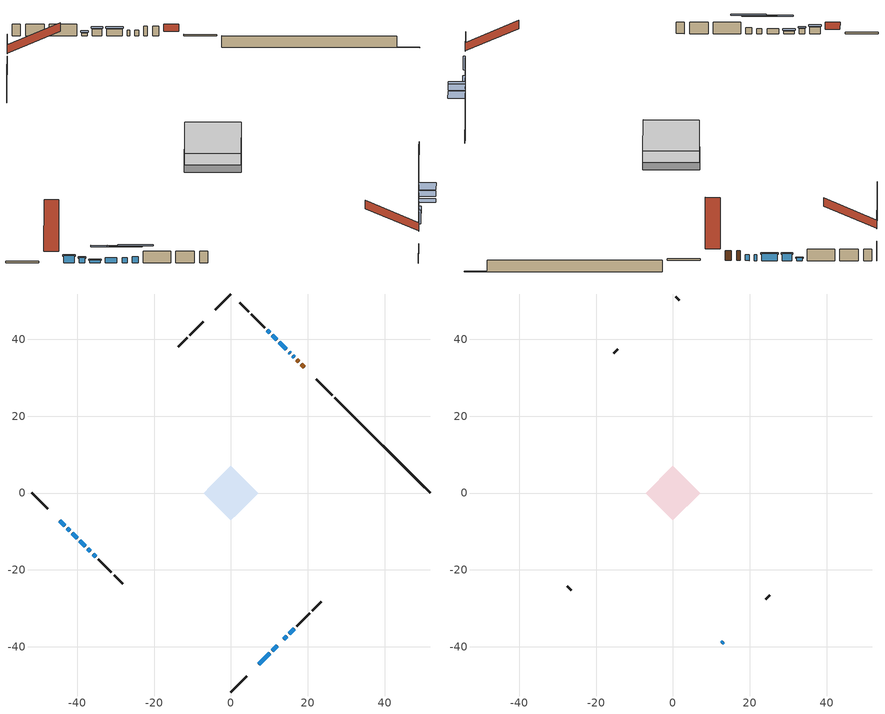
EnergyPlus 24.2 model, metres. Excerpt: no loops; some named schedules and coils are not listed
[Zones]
conditioned space
 floor outside (Floor1 construction): -3.23,0 0,3.23 3.23,0 0,-3.23 z1.1
 floor outside (Floor2 construction): -2.77,0 0,2.77 2.77,0 0,-2.77 z1.1
 floor adiabatic (AdiabaticFloorConstruction): -7.07,0 0,7.07 7.07,0 0,-7.07 z1.1
 floor foundation (Slab1 construction): -6.21,0.96 -0.96,6.21 6.21,-0.96 0.96,-6.21 z-1.34
 wall outside (RimJoist1 construction): 0,-51.81 4.1,-47.71 / -51.81,0 -47.71,-4.1 / 0,51.81 -4.1,47.71 / 26.3,25.51 22.2,29.61 z1.1:1.4
 wall outside (AdiabaticWallConstruction 1): 19.02,32.79 18.27,33.54 / 17.61,34.2 17.18,34.63 z1.1:3.13
 wall outside (AdiabaticWallConstruction): 16.53,35.28 16.03,35.78 / 15.38,36.44 15.1,36.71 / -35.93,-15.88 -35.21,-16.6 z1.1:2.32; 7.28,-44.53 10.08,-41.73 z1.1:2.62; 10.74,-41.07 12.03,-39.78 / -41.28,-10.53 -39.98,-11.83 / 10.05,41.76 9.4,42.41 z1.1:1.66; -44.53,-7.28 -43.24,-8.58 / 14.45,37.36 12.51,39.3 / 11.85,39.96 10.7,41.11 z1.1:2.52; -42.58,-9.23 -41.93,-9.88 / -39.33,-12.48 -37.89,-13.92 / -37.23,-14.58 -36.58,-15.23 z1.1:2.12; 13.7,-38.11 14.57,-37.24 / 15.22,-36.59 16.41,-35.4 z1.1:2.47
 wall outside (Wall1 construction): 17.07,-34.75 20.5,-31.31 / -34.55,-17.26 -31.12,-20.69 / -7.28,44.53 -10.72,41.09 / 8.74,43.07 5.31,46.51 z1.1:3.54
 wall outside (Wall2 construction): 21.16,-30.65 23.48,-28.33 / -30.46,-21.35 -28.14,-23.67 / -11.37,40.44 -13.69,38.12 / 4.65,47.16 2.33,49.48 z1.1:3.54
 wall foundation (FoundationWall1 construction): 26.96,24.85,-1.34 26.96,24.85,1.1 48.96,2.85,1.1 48.96,2.85,-1.24 51.81,0,-1.24 51.81,0,-1.34
 window (WindowConstruction 8): 16.53,35.29 16.03,35.78 z1.1:2.32
 window (WindowConstruction 3): 7.28,-44.53 10.08,-41.73 z1.1:2.62
 window (WindowConstruction 4): 10.74,-41.07 12.03,-39.78 z1.1:1.66
 window (WindowConstruction 5): -44.53,-7.28 -43.24,-8.57 z1.1:2.52
 window (WindowConstruction 6): -42.58,-9.23 -41.93,-9.88 z1.1:2.11
 window (WindowConstruction 7): -41.28,-10.54 -39.98,-11.83 z1.1:1.66
 window (WindowConstruction 10): 13.71,-38.11 14.57,-37.24 z1.1:2.47
 window (WindowConstruction 9): 15.37,36.44 15.1,36.71 z1.1:2.32
 window (WindowConstruction 11): 15.22,-36.59 16.41,-35.4 z1.1:2.47
 window (WindowConstruction 12): -39.33,-12.49 -37.89,-13.92 z1.1:2.11
 window (WindowConstruction 13): -37.23,-14.58 -36.59,-15.23 z1.1:2.11
 window (WindowConstruction 14): -35.93,-15.88 -35.21,-16.6 z1.1:2.32
 window (WindowConstruction): 14.45,37.36 12.51,39.3 z1.1:2.52
 window (WindowConstruction 1): 11.85,39.96 10.7,41.11 z1.1:2.52
 window (WindowConstruction 2): 10.05,41.77 9.4,42.41 z1.1:1.66
 door (Door): 19.02,32.79 18.27,33.54 z1.1:3.13
 door (Door 1): 17.61,34.2 17.18,34.63 z1.1:3.13
 ceiling adiabatic (AdiabaticFloorConstruction): 0,-7.07 7.07,0 0,7.07 -7.07,0 z1.1
attic - vented
 floor to conditioned space (Floor3 construction Reversed): -7.07,0 0,7.07 7.07,0 0,-7.07 z3.54
 wall outside (AdiabaticWallConstruction): 12.69,-39.12 13.05,-38.76 z1.1:2.12
 wall outside (Wall3 construction): 24.14,-27.68 25.15,-26.66 / -27.48,-24.33 -26.47,-25.34 / -14.35,37.46 -15.37,36.44 / 1.67,50.14 0.66,51.15 z1.1:3.54
 window (WindowConstruction 15): 12.69,-39.12 13.05,-38.76 z1.1:2.11
 roof outside (Roof1 construction): 6.62,-45.19,3.54 -0.06,-38.5,8.26 -1.93,-40.37,8.26 4.76,-47.05,3.54; -45.19,-6.62,3.54 -38.5,0.06,8.26 -40.37,1.93,8.26 -47.05,-4.76,3.54; -6.62,45.19,3.54 0.06,38.5,8.26 1.93,40.37,8.26 -4.76,47.05,3.54; 19.68,32.13,3.54 13,25.45,8.26 14.86,23.58,8.26 21.55,30.26,3.54
shading: 13.26,-38.55 12.48,-39.33 14.63,-41.49 15.42,-40.71 z2.41; 10.22,-41.59 7.14,-44.67 7.43,-44.96 10.51,-41.88 z2.83; 12.17,-39.64 10.6,-41.22 10.89,-41.51 12.46,-39.93 z1.86; -43.09,-8.72 -44.67,-7.14 -44.96,-7.43 -43.39,-9.01 z2.72; -41.79,-10.02 -42.72,-9.09 -43.01,-9.38 -42.08,-10.31 z2.32; -39.84,-11.97 -41.42,-10.39 -41.71,-10.68 -40.13,-12.26 z1.86; 14.78,-37.03 13.49,-38.32 15.65,-40.48 16.94,-39.19 z2.77; 16.62,-35.19 15.01,-36.8 17.17,-38.96 18.78,-37.35 z2.77; -36.02,-15.79 -41.19,-10.62 -41.48,-10.91 -36.31,-16.08 z4.75; -34.72,-17.09 -39.1,-12.71 -39.39,-13 -35.01,-17.38 z4.75; -33.34,-18.47 -37.79,-14.02 -38.09,-14.31 -33.64,-18.76 z4.96; 12.37,39.45 14.59,37.22 14.88,37.51 12.66,39.74 z2.72; 10.56,41.25 11.99,39.82 12.28,40.11 10.85,41.54 z2.72; 9.26,42.55 10.19,41.62 10.48,41.91 9.55,42.85 z1.86
[Building]
Building 1: Terrain=Suburbs
[Site:Location]
Quebec Intl AP_QC: Latitude {deg}=46.8; Longitude {deg}=-71.38; Time Zone {hr}=-5; Elevation {m}=74; Keep Site Location Information=Yes
[Site:GroundTemperature:Shallow]
0.0108218, -2.24938, -2.43038, -1.3578, 2.94801, 7.23376, 10.9493, 13.303, 13.5029, 11.5886, 7.96783, 3.81355
[Site:WaterMainsTemperature]
Calculation Method=Schedule; Temperature Schedule=mains temperature schedule
[Material] Roughness=Rough; Thermal Absorptance=0.9
Name | Thickness {m} | Conductivity {W/m-K} | Density {kg/m3} | Specific Heat {J/kg-K} | Solar Absorptance | Visible Absorptance
asphalt or fiberglass shingles | 0.00635 | 0.162714 | 1121.4 | 1465.45 | 0.4 | 0.4
ceiling loosefill ins | 0.338667 | 0.0480833 | 16.02 | 1046.75 | 0.7 | 0.7
ceiling stud and cavity | 0.1397 | 0.177487 | 65.682 | 1177.47 | 0.7 | 0.7
concrete 4.0 in. | 0.1016 | 1.803125 | 2242.8 | 837.4 | 0.7 | 0.7
concrete 8.0 in. | 0.2032 | 1.803125 | 2242.8 | 837.4 | 0.7 | 0.7
door material | 0.04445 | 0.0451087 | 512.64 | 1214.23 | 0.7 | 0.7
door material 1 | 0.04445 | 0.188738 | 512.64 | 1214.23 | 0.7 | 0.7
exterior vertical ins | 0.00834437 | 0.029427 | 32.04 | 1214.23 | 0.7 | 0.7
floor covering | 0.0127 | 0.0433444 | 54.468 | 1339.84 | 0.6 | 0.6
floor rigid ins; wall rigid ins | 0.051816 | 0.029427 | 32.04 | 1214.23 | 0.7 | 0.7
floor rigid ins 1 | 0.103632 | 0.029427 | 32.04 | 1214.23 | 0.7 | 0.7
floor rigid ins 2; wall rigid ins 1 | 0.512978 | 0.029427 | 32.04 | 1214.23 | 0.7 | 0.7
floor stud and cavity | 0.1397 | 0.0756895 | 92.3553 | 1139.71 | 0.7 | 0.7
floor stud and cavity 1 | 0.1397 | 0.404377 | 92.3553 | 1139.71 | 0.7 | 0.7
floor stud and cavity 2 | 0.1397 | 1.75129 | 37.0049 | 1207.88 | 0.7 | 0.7
furniture material conditioned space 1 | 0.1524 | 0.115458 | 640.8 | 1214.23 | 0.6 | 0.6
gypsum board | 0.0127 | 0.160291 | 801 | 837.4 | 0.6 | 0.6
gypsum board 1 | 0.0127 | 0.160291 | 801 | 837.4 | 0.7 | 0.7
osb sheathing 0.5 in. | 0.0127 | 0.115458 | 512.64 | 1214.23 | 0.7 | 0.7
osb sheathing 0.75 in. | 0.01905 | 0.115458 | 512.64 | 1214.23 | 0.7 | 0.7
osb sheathing 2.0 in. | 0.0508 | 0.115458 | 512.64 | 1214.23 | 0.7 | 0.7
rim joist stud and cavity | 0.0508 | 0.647153 | 125.044 | 1163.47 | 0.6 | 0.6
wall stud and cavity | 0.1397 | 0.0817079 | 139.0536 | 1170.24 | 0.7 | 0.7
wall stud and cavity 1 | 0.1397 | 0.113341 | 139.0536 | 1170.24 | 0.7 | 0.7
wall stud and cavity 2 | 0.0889 | 6.1454 | 50.32683 | 1063.81 | 0.6 | 0.6
wall stud and cavity 3 | 0.0889 | 0.380278 | 52.3479 | 1209.89 | 0.7 | 0.7
wall stud and cavity 4 | 0.0889 | 0.391764 | 83.0341 | 1211.67 | 0.7 | 0.7
wood siding | 0.0254 | 0.102417 | 544.68 | 1172.36 | 0.4 | 0.4
wood siding 1 | 0.00254 | 0.102417 | 544.68 | 1172.36 | 0.4 | 0.4
wood siding 2; wood siding 3; wood siding 4 | 0.0254 | 0.102417 | 544.68 | 1172.36 | 0.7 | 0.7
[WindowMaterial:SimpleGlazingSystem]
Name | U-Factor {W/m2-K} | Solar Heat Gain Coefficient
WindowMaterial | 2.78279 | 0.59
WindowMaterial 1 | 2.790737 | 0.63
WindowMaterial 10 | 2.92644 | 0.62
WindowMaterial 11 | 2.961077 | 0.56
WindowMaterial 12 | 1.94244 | 0.52
WindowMaterial 13 | 5.29076 | 0.67
WindowMaterial 2 | 2.28483 | 0.46
WindowMaterial 3 | 2.15537 | 0.58
WindowMaterial 4 | 2.24735 | 0.5
WindowMaterial 5 | 2.779381 | 0.56
WindowMaterial 6 | 2.14969 | 0.57
WindowMaterial 7 | 2.25303 | 0.45
WindowMaterial 8 | 1.92427 | 0.54
WindowMaterial 9 | 2.91452 | 0.63
[Construction]
AdiabaticFloorConstruction: floor stud and cavity 2, floor rigid ins 2, osb sheathing 0.75 in., floor covering
AdiabaticWallConstruction: wood siding 3, wall rigid ins 1, wall stud and cavity 3, gypsum board
AdiabaticWallConstruction 1: wood siding 4, wall rigid ins 1, wall stud and cavity 3, gypsum board
Door: door material
Door 1: door material 1
Floor1 construction: floor stud and cavity, floor rigid ins, osb sheathing 0.75 in., floor covering
Floor2 construction: floor stud and cavity 1, floor rigid ins 1, osb sheathing 0.75 in., floor covering
Floor3 construction Reversed: gypsum board, ceiling stud and cavity, ceiling loosefill ins
FoundationWall1 construction: concrete 8.0 in., gypsum board 1
furniture construction conditioned space 1: furniture material conditioned space 1
PartitionWallConstruction: gypsum board, wall stud and cavity 4, gypsum board
RimJoist1 construction: wood siding 2, osb sheathing 2.0 in., rim joist stud and cavity
Roof1 construction: asphalt or fiberglass shingles
Slab1 construction: concrete 4.0 in.
Wall1 construction: wood siding, osb sheathing 0.5 in., wall stud and cavity, gypsum board
Wall2 construction: wood siding, wall rigid ins, osb sheathing 0.5 in., wall stud and cavity 1, gypsum board
Wall3 construction: wood siding 1, wall stud and cavity 2
WindowConstruction; WindowConstruction 5: WindowMaterial
WindowConstruction 1: WindowMaterial 1
WindowConstruction 10: WindowMaterial 8
WindowConstruction 11: WindowMaterial 9
WindowConstruction 12: WindowMaterial 10
WindowConstruction 13: WindowMaterial 11
WindowConstruction 14: WindowMaterial 12
WindowConstruction 15: WindowMaterial 13
WindowConstruction 2: WindowMaterial 2
WindowConstruction 3: WindowMaterial 3
WindowConstruction 4; WindowConstruction 7: WindowMaterial 4
WindowConstruction 6: WindowMaterial 5
WindowConstruction 8: WindowMaterial 6
WindowConstruction 9: WindowMaterial 7
[Zone] Multiplier=1; Part of Total Floor Area=Yes
Name | Volume {m3}
attic - vented | 74.3903
conditioned space | 442.6
[Space]
Name | Zone | Volume {m3}
attic - vented 1 | attic - vented | 74.3903
conditioned space 1 | conditioned space | 442.6
[ZoneInfiltration:EffectiveLeakageArea]
infil attic - vented 1: Zone or Space=attic - vented 1; Schedule=Always On Discrete; Effective Air Leakage Area {cm2}=3687.51; Stack Coefficient=0.000498288; Wind Coefficient=1.5082e-05
[ZoneMixing]
whole house fan mix: Zone or Space=attic - vented; Schedule=Always On Continuous; Design Flow Rate Calculation Method=Flow/Zone; Design Flow Rate {m3/s}=0; Source Zone or Space=conditioned space
[SurfaceProperty:ExposedFoundationPerimeter]
Slab1: Exposed Perimeter Calculation Method=TotalExposedPerimeter; Total Exposed Perimeter {m}=35.144
[InternalMass] Zone or ZoneList=conditioned space; Space or SpaceList=conditioned space 1
Name | Construction | Surface Area {m2}
furniture mass conditioned space 1 | furniture construction conditioned space 1 | 84.592
partition wall mass | PartitionWallConstruction | 211.48
[Lights]
interior lighting: Zone or ZoneList or Space or SpaceList=conditioned space 1; Schedule=interior lighting schedule; Design Level Calculation Method=LightingLevel; Lighting Level {W}=343.2; Return Air Fraction=0; Fraction Radiant=0.6; Fraction Visible=0.2; Fraction Replaceable=1
[People]
occupants: Zone or ZoneList or Space or SpaceList=conditioned space 1; Number of People Schedule=occupants schedule; Number of People Calculation Method=People; Number of People=3; Fraction Radiant=0.314171; Sensible Heat Fraction=0.56303; Activity Level Schedule=occupants activity schedule; Carbon Dioxide Generation Rate {m3/s-W}=0; Enable ASHRAE 55 Comfort Warnings=No; Mean Radiant Temperature Calculation Type=EnclosureAveraged
[ElectricEquipment] Zone or ZoneList or Space or SpaceList=conditioned space 1; Design Level Calculation Method=EquipmentLevel
Name | Schedule | Design Level {W} | Fraction Latent | Fraction Radiant | Fraction Lost
clothes dryer | clothes dryer schedule | 140.772 | 0.015 | 0.081 | 0.85
clothes washer | clothes washer schedule | 32.1985 | 0.03 | 0.162 | 0.7
cooking range | cooking range schedule | 215.147 | 0.08 | 0.432 | 0.2
dishwasher | dishwasher schedule | 66.8632 | 0.3 | 0.18 | 0.4
fridge | fridge schedule | 72.9452 | 0 | 0.6 | 0
mech vent bath fan 0 | mech vent bath fan 0 schedule | 50.2 | 0 | 0 | 1
mech vent bath fan 1 | mech vent bath fan 1 schedule | 50.2 | 0 | 0 | 1
mech vent house fan | mech vent house fan schedule | 0 | 0 | 0 | 1
mech vent house fan cfis | mech vent house fan cfis schedule | 0 | 0 | 0 | 0
mech vent range fan 0 | mech vent range fan 0 schedule | 57 | 0 | 0 | 1
mech vent range fan 1 | mech vent range fan 1 schedule | 57 | 0 | 0 | 1
misc plug loads | misc plug loads schedule | 494.7 | 0.045 | 0.513 | 0.1
whole house fan | Always On Discrete | 0 | 0 | 0 | 1
[OtherEquipment] Zone or ZoneList or Space or SpaceList=conditioned space 1; Design Level Calculation Method=EquipmentLevel
Name | Fuel Type | Schedule | Design Level {W} | Fraction Latent | Fraction Radiant | Fraction Lost
clothes dryer 1 | Electricity | clothes dryer schedule | 0 | 0.015 | 0.081 | 0.85
cooking range 1 | Electricity | cooking range schedule | 0 | 0.08 | 0.432 | 0.2
general water use latent | None | general water use schedule | 62.594 | 1 | 0 | 0
general water use sensible | None | general water use schedule | -61.6891 | 0 | 0.6 | 0
mech vent house fan latent load | None | Always On Discrete | 0 | 1 | 0 | 0
mech vent house fan sensible load | None | Always On Discrete | 0 | 0 | 0 | 0
water heater energy adjustment1; water heater energy adjustment2 | Electricity | Always On Discrete | 0.01 | 0 | 0 | 1
[ZoneInfiltration:DesignFlowRate] Zone or ZoneList or Space or SpaceList=conditioned space 1; Schedule=Always On Discrete; Design Flow Rate Calculation Method=Flow/Zone; Design Flow Rate {m3/s}=0
infil flow; natural vent flow; whole house fan flow
[ZoneControl:Thermostat]
conditioned space Thermostat: Zone or ZoneList=conditioned space; Control Type Schedule=conditioned space Thermostat Schedule; Control 1=conditioned space temperature setpoint; Temperature Difference Between Cutout And Setpoint {deltaC}=0
[ThermostatSetpoint:DualSetpoint]
conditioned space temperature setpoint: Heating Setpoint Temperature Schedule=heating setpoint; Cooling Setpoint Temperature Schedule=cooling setpoint
[AirLoopHVAC:UnitarySystem]
unit heater unitary system: Control Type=Load; Controlling Zone or Thermostat Location=conditioned space; Dehumidification Control Type=None; Availability Schedule=Always On Discrete; Supply Fan=unit heater supply fan; Fan Placement=BlowThrough; Supply Air Fan Operating Mode Schedule=unit heater auto fan schedule; Heating Coil=unit heater htg coil; DX Heating Coil Sizing Ratio=1; Use DOAS DX Cooling Coil=No; Minimum Supply Air Temperature {C}=2; Latent Load Control=SensibleOnlyLoadControl; Cooling Supply Air Flow Rate Method=None; Heating Supply Air Flow Rate Method=SupplyAirFlowRate; Heating Supply Air Flow Rate {m3/s}=0.00141584; No Load Supply Air Flow Rate Method=SupplyAirFlowRate; No Load Supply Air Flow Rate {m3/s}=0; No Load Supply Air Flow Rate Control Set To Low Speed=Yes; Maximum Supply Air Temperature {C}=48.8889; Maximum Outdoor Dry-Bulb Temperature for Supplemental Heater Operation {C}=21; Ancillary On-Cycle Electric Power {W}=0; Ancillary Off-Cycle Electric Power {W}=0
[Zone equipment]
conditioned space: electric baseboard, unit heater unitary system
[Foundation:Kiva]
Foundation Kiva 1: Initial Indoor Air Temperature {C}=18; Wall Height Above Grade {m}=1.09999; Wall Depth Below Slab {m}=0.2032; Custom Block Material Name 1=exterior vertical ins; Custom Block Depth 1 {m}=2.43998; Custom Block X Position 1 {m}=0.2159; Custom Block Z Position 1 {m}=0
[Foundation:Kiva:Settings]
Soil Conductivity {W/m-K}=0.849921; Soil Density {kg/m3}=1842.3; Soil Specific Heat {J/kg-K}=418.7; Ground Solar Absorptivity=0.9; Ground Thermal Absorptivity=0.9; Ground Surface Roughness {m}=0.03; Far-Field Width {m}=40; Deep-Ground Boundary Condition=ZeroFlux; Deep-Ground Depth {m}=40; Minimum Cell Dimension {m}=0.2; Maximum Cell Growth Coefficient=3; Simulation Timestep=Timestep
[Exterior:Lights]
exterior lighting: Schedule=exterior lighting schedule; Design Level {W}=75.6
[EnergyManagementSystem:Sensor] Output:Variable or Output:Meter Index Key=conditioned space
Name | Output:Variable or Output:Meter
conditioned_space_clg_unmet_s | Zone Cooling Setpoint Not Met Time
conditioned_space_htg_unmet_s | Zone Heating Setpoint Not Met Time
fridge_tin_s; tin_s; tin_s_1 | Zone Mean Air Temperature
tout_s | Zone Outdoor Air Drybulb Temperature
win_s | Zone Air Humidity Ratio
[Schedule:Constant]
Name | Hourly Value
Always On Continuous; mech vent house fan schedule; mech vent house fan cfis schedule; Always On Discrete | 1
occupants activity schedule | 117.228
fridge schedule; unit heater auto fan schedule | 0
[Schedule:Week:Daily]
interior lighting schedule Week Rule - Jan1-Jan27: interior lighting schedule day, interior lighting schedule day, interior lighting schedule day, interior lighting schedule day, interior lighting schedule day, interior lighting schedule day, interior lighting schedule day, interior lighting schedule default day, interior lighting schedule default day, interior lighting schedule default day, interior lighting schedule default day, interior lighting schedule default day
interior lighting schedule Week Rule - Jan28-Feb3: interior lighting schedule day, interior lighting schedule day, interior lighting schedule day, interior lighting schedule day, interior lighting schedule day 1, interior lighting schedule day 1, interior lighting schedule day 1, interior lighting schedule default day, interior lighting schedule default day, interior lighting schedule default day, interior lighting schedule default day, interior lighting schedule default day
interior lighting schedule Week Rule - Feb4-Feb24: interior lighting schedule day 1, interior lighting schedule day 1, interior lighting schedule day 1, interior lighting schedule day 1, interior lighting schedule day 1, interior lighting schedule day 1, interior lighting schedule day 1, interior lighting schedule default day, interior lighting schedule default day, interior lighting schedule default day, interior lighting schedule default day, interior lighting schedule default day
interior lighting schedule Week Rule - Feb25-Mar3: interior lighting schedule day 1, interior lighting schedule day 1, interior lighting schedule day 1, interior lighting schedule day 1, interior lighting schedule day 2, interior lighting schedule day 2, interior lighting schedule day 2, interior lighting schedule default day, interior lighting schedule default day, interior lighting schedule default day, interior lighting schedule default day, interior lighting schedule default day
interior lighting schedule Week Rule - Mar4-Mar31: interior lighting schedule day 2, interior lighting schedule day 2, interior lighting schedule day 2, interior lighting schedule day 2, interior lighting schedule day 2, interior lighting schedule day 2, interior lighting schedule day 2, interior lighting schedule default day, interior lighting schedule default day, interior lighting schedule default day, interior lighting schedule default day, interior lighting schedule default day
interior lighting schedule Week Rule - Apr1-Apr28: interior lighting schedule day 3, interior lighting schedule day 3, interior lighting schedule day 3, interior lighting schedule day 3, interior lighting schedule day 3, interior lighting schedule day 3, interior lighting schedule day 3, interior lighting schedule default day, interior lighting schedule default day, interior lighting schedule default day, interior lighting schedule default day, interior lighting schedule default day
interior lighting schedule Week Rule - Apr29-May5: interior lighting schedule day 3, interior lighting schedule day 3, interior lighting schedule day 4, interior lighting schedule day 4, interior lighting schedule day 4, interior lighting schedule day 4, interior lighting schedule day 4, interior lighting schedule default day, interior lighting schedule default day, interior lighting schedule default day, interior lighting schedule default day, interior lighting schedule default day
interior lighting schedule Week Rule - May6-May26: interior lighting schedule day 4, interior lighting schedule day 4, interior lighting schedule day 4, interior lighting schedule day 4, interior lighting schedule day 4, interior lighting schedule day 4, interior lighting schedule day 4, interior lighting schedule default day, interior lighting schedule default day, interior lighting schedule default day, interior lighting schedule default day, interior lighting schedule default day
interior lighting schedule Week Rule - May27-Jun2: interior lighting schedule day 4, interior lighting schedule day 4, interior lighting schedule day 4, interior lighting schedule day 4, interior lighting schedule day 4, interior lighting schedule day 5, interior lighting schedule day 5, interior lighting schedule default day, interior lighting schedule default day, interior lighting schedule default day, interior lighting schedule default day, interior lighting schedule default day
interior lighting schedule Week Rule - Jun3-Jun30: interior lighting schedule day 5, interior lighting schedule day 5, interior lighting schedule day 5, interior lighting schedule day 5, interior lighting schedule day 5, interior lighting schedule day 5, interior lighting schedule day 5, interior lighting schedule default day, interior lighting schedule default day, interior lighting schedule default day, interior lighting schedule default day, interior lighting schedule default day
interior lighting schedule Week Rule - Jul1-Jul28: interior lighting schedule day 6, interior lighting schedule day 6, interior lighting schedule day 6, interior lighting schedule day 6, interior lighting schedule day 6, interior lighting schedule day 6, interior lighting schedule day 6, interior lighting schedule default day, interior lighting schedule default day, interior lighting schedule default day, interior lighting schedule default day, interior lighting schedule default day
interior lighting schedule Week Rule - Jul29-Aug4: interior lighting schedule day 6, interior lighting schedule day 6, interior lighting schedule day 6, interior lighting schedule day 7, interior lighting schedule day 7, interior lighting schedule day 7, interior lighting schedule day 7, interior lighting schedule default day, interior lighting schedule default day, interior lighting schedule default day, interior lighting schedule default day, interior lighting schedule default day
interior lighting schedule Week Rule - Aug5-Aug25: interior lighting schedule day 7, interior lighting schedule day 7, interior lighting schedule day 7, interior lighting schedule day 7, interior lighting schedule day 7, interior lighting schedule day 7, interior lighting schedule day 7, interior lighting schedule default day, interior lighting schedule default day, interior lighting schedule default day, interior lighting schedule default day, interior lighting schedule default day
interior lighting schedule Week Rule - Aug26-Sep1: interior lighting schedule day 7, interior lighting schedule day 7, interior lighting schedule day 7, interior lighting schedule day 7, interior lighting schedule day 7, interior lighting schedule day 7, interior lighting schedule day 8, interior lighting schedule default day, interior lighting schedule default day, interior lighting schedule default day, interior lighting schedule default day, interior lighting schedule default day
interior lighting schedule Week Rule - Sep2-Sep29: interior lighting schedule day 8, interior lighting schedule day 8, interior lighting schedule day 8, interior lighting schedule day 8, interior lighting schedule day 8, interior lighting schedule day 8, interior lighting schedule day 8, interior lighting schedule default day, interior lighting schedule default day, interior lighting schedule default day, interior lighting schedule default day, interior lighting schedule default day
interior lighting schedule Week Rule - Sep30-Oct6: interior lighting schedule day 8, interior lighting schedule day 9, interior lighting schedule day 9, interior lighting schedule day 9, interior lighting schedule day 9, interior lighting schedule day 9, interior lighting schedule day 9, interior lighting schedule default day, interior lighting schedule default day, interior lighting schedule default day, interior lighting schedule default day, interior lighting schedule default day
interior lighting schedule Week Rule - Oct7-Oct27: interior lighting schedule day 9, interior lighting schedule day 9, interior lighting schedule day 9, interior lighting schedule day 9, interior lighting schedule day 9, interior lighting schedule day 9, interior lighting schedule day 9, interior lighting schedule default day, interior lighting schedule default day, interior lighting schedule default day, interior lighting schedule default day, interior lighting schedule default day
interior lighting schedule Week Rule - Oct28-Nov3: interior lighting schedule day 9, interior lighting schedule day 9, interior lighting schedule day 9, interior lighting schedule day 9, interior lighting schedule day 10, interior lighting schedule day 10, interior lighting schedule day 10, interior lighting schedule default day, interior lighting schedule default day, interior lighting schedule default day, interior lighting schedule default day, interior lighting schedule default day
interior lighting schedule Week Rule - Nov4-Nov24: interior lighting schedule day 10, interior lighting schedule day 10, interior lighting schedule day 10, interior lighting schedule day 10, interior lighting schedule day 10, interior lighting schedule day 10, interior lighting schedule day 10, interior lighting schedule default day, interior lighting schedule default day, interior lighting schedule default day, interior lighting schedule default day, interior lighting schedule default day
interior lighting schedule Week Rule - Nov25-Dec1: interior lighting schedule day 10, interior lighting schedule day 10, interior lighting schedule day 10, interior lighting schedule day 10, interior lighting schedule day 10, interior lighting schedule day 10, interior lighting schedule day 11, interior lighting schedule default day, interior lighting schedule default day, interior lighting schedule default day, interior lighting schedule default day, interior lighting schedule default day
interior lighting schedule Week Rule - Dec2-Dec31: interior lighting schedule day 11, interior lighting schedule day 11, interior lighting schedule day 11, interior lighting schedule day 11, interior lighting schedule day 11, interior lighting schedule day 11, interior lighting schedule day 11, interior lighting schedule default day, interior lighting schedule default day, interior lighting schedule default day, interior lighting schedule default day, interior lighting schedule default day
occupants schedule Week Rule - Jan1-Dec31: occupants schedule day, occupants schedule day, occupants schedule day, occupants schedule day, occupants schedule day, occupants schedule day, occupants schedule day, occupants schedule default day, occupants schedule default day, occupants schedule default day, occupants schedule default day, occupants schedule default day
clothes dryer schedule Week Rule - Jan1-Dec31: clothes dryer schedule day, clothes dryer schedule day, clothes dryer schedule day, clothes dryer schedule day, clothes dryer schedule day, clothes dryer schedule day, clothes dryer schedule day, clothes dryer schedule default day, clothes dryer schedule default day, clothes dryer schedule default day, clothes dryer schedule default day, clothes dryer schedule default day
clothes washer schedule Week Rule - Jan1-Dec31: clothes washer schedule day, clothes washer schedule day, clothes washer schedule day, clothes washer schedule day, clothes washer schedule day, clothes washer schedule day, clothes washer schedule day, clothes washer schedule default day, clothes washer schedule default day, clothes washer schedule default day, clothes washer schedule default day, clothes washer schedule default day
cooking range schedule Week Rule - Jan1-Dec31: cooking range schedule day, cooking range schedule day, cooking range schedule day, cooking range schedule day, cooking range schedule day, cooking range schedule day, cooking range schedule day, cooking range schedule default day, cooking range schedule default day, cooking range schedule default day, cooking range schedule default day, cooking range schedule default day
dishwasher schedule Week Rule - Jan1-Dec31: dishwasher schedule day, dishwasher schedule day, dishwasher schedule day, dishwasher schedule day, dishwasher schedule day, dishwasher schedule day, dishwasher schedule day, dishwasher schedule default day, dishwasher schedule default day, dishwasher schedule default day, dishwasher schedule default day, dishwasher schedule default day
mech vent bath fan 0 schedule Week Rule - Jan1-Dec31: mech vent bath fan 0 schedule day, mech vent bath fan 0 schedule day, mech vent bath fan 0 schedule day, mech vent bath fan 0 schedule day, mech vent bath fan 0 schedule day, mech vent bath fan 0 schedule day, mech vent bath fan 0 schedule day, mech vent bath fan 0 schedule default day, mech vent bath fan 0 schedule default day, mech vent bath fan 0 schedule default day, mech vent bath fan 0 schedule default day, mech vent bath fan 0 schedule default day
mech vent bath fan 1 schedule Week Rule - Jan1-Dec31: mech vent bath fan 1 schedule day, mech vent bath fan 1 schedule day, mech vent bath fan 1 schedule day, mech vent bath fan 1 schedule day, mech vent bath fan 1 schedule day, mech vent bath fan 1 schedule day, mech vent bath fan 1 schedule day, mech vent bath fan 1 schedule default day, mech vent bath fan 1 schedule default day, mech vent bath fan 1 schedule default day, mech vent bath fan 1 schedule default day, mech vent bath fan 1 schedule default day
mech vent range fan 0 schedule Week Rule - Jan1-Dec31: mech vent range fan 0 schedule day, mech vent range fan 0 schedule day, mech vent range fan 0 schedule day, mech vent range fan 0 schedule day, mech vent range fan 0 schedule day, mech vent range fan 0 schedule day, mech vent range fan 0 schedule day, mech vent range fan 0 schedule default day, mech vent range fan 0 schedule default day, mech vent range fan 0 schedule default day, mech vent range fan 0 schedule default day, mech vent range fan 0 schedule default day
mech vent range fan 1 schedule Week Rule - Jan1-Dec31: mech vent range fan 1 schedule day, mech vent range fan 1 schedule day, mech vent range fan 1 schedule day, mech vent range fan 1 schedule day, mech vent range fan 1 schedule day, mech vent range fan 1 schedule day, mech vent range fan 1 schedule day, mech vent range fan 1 schedule default day, mech vent range fan 1 schedule default day, mech vent range fan 1 schedule default day, mech vent range fan 1 schedule default day, mech vent range fan 1 schedule default day
misc plug loads schedule Week Rule - Jan1-Dec31: misc plug loads schedule day, misc plug loads schedule day, misc plug loads schedule day, misc plug loads schedule day, misc plug loads schedule day, misc plug loads schedule day, misc plug loads schedule day, misc plug loads schedule default day, misc plug loads schedule default day, misc plug loads schedule default day, misc plug loads schedule default day, misc plug loads schedule default day
general water use schedule Week Rule - Jan1-Dec31: general water use schedule day, general water use schedule day, general water use schedule day, general water use schedule day, general water use schedule day, general water use schedule day, general water use schedule day, general water use schedule default day, general water use schedule default day, general water use schedule default day, general water use schedule default day, general water use schedule default day
exterior lighting schedule Week Rule - Jan1-Jan27: exterior lighting schedule day, exterior lighting schedule day, exterior lighting schedule day, exterior lighting schedule day, exterior lighting schedule day, exterior lighting schedule day, exterior lighting schedule day, exterior lighting schedule default day, exterior lighting schedule default day, exterior lighting schedule default day, exterior lighting schedule default day, exterior lighting schedule default day
exterior lighting schedule Week Rule - Jan28-Feb3: exterior lighting schedule day, exterior lighting schedule day, exterior lighting schedule day, exterior lighting schedule day, exterior lighting schedule day 1, exterior lighting schedule day 1, exterior lighting schedule day 1, exterior lighting schedule default day, exterior lighting schedule default day, exterior lighting schedule default day, exterior lighting schedule default day, exterior lighting schedule default day
exterior lighting schedule Week Rule - Feb4-Feb24: exterior lighting schedule day 1, exterior lighting schedule day 1, exterior lighting schedule day 1, exterior lighting schedule day 1, exterior lighting schedule day 1, exterior lighting schedule day 1, exterior lighting schedule day 1, exterior lighting schedule default day, exterior lighting schedule default day, exterior lighting schedule default day, exterior lighting schedule default day, exterior lighting schedule default day
[Schedule:Year]
interior lighting schedule: interior lighting schedule Week Rule - Jan1-Jan27, 1, 1, 1, 27, interior lighting schedule Week Rule - Jan28-Feb3, 1, 28, 2, 3, interior lighting schedule Week Rule - Feb4-Feb24, 2, 4, 2, 24, interior lighting schedule Week Rule - Feb25-Mar3, 2, 25, 3, 3, interior lighting schedule Week Rule - Mar4-Mar31, 3, 4, 3, 31, interior lighting schedule Week Rule - Apr1-Apr28, 4, 1, 4, 28, interior lighting schedule Week Rule - Apr29-May5, 4, 29, 5, 5, interior lighting schedule Week Rule - May6-May26, 5, 6, 5, 26, interior lighting schedule Week Rule - May27-Jun2, 5, 27, 6, 2, interior lighting schedule Week Rule - Jun3-Jun30, 6, 3, 6, 30, interior lighting schedule Week Rule - Jul1-Jul28, 7, 1, 7, 28, interior lighting schedule Week Rule - Jul29-Aug4, 7, 29, 8, 4, interior lighting schedule Week Rule - Aug5-Aug25, 8, 5, 8, 25, interior lighting schedule Week Rule - Aug26-Sep1, 8, 26, 9, 1, interior lighting schedule Week Rule - Sep2-Sep29, 9, 2, 9, 29, interior lighting schedule Week Rule - Sep30-Oct6, 9, 30, 10, 6, interior lighting schedule Week Rule - Oct7-Oct27, 10, 7, 10, 27, interior lighting schedule Week Rule - Oct28-Nov3, 10, 28, 11, 3, interior lighting schedule Week Rule - Nov4-Nov24, 11, 4, 11, 24, interior lighting schedule Week Rule - Nov25-Dec1, 11, 25, 12, 1, interior lighting schedule Week Rule - Dec2-Dec31, 12, 2, 12, 31
occupants schedule: occupants schedule Week Rule - Jan1-Dec31, 1, 1, 12, 31
clothes dryer schedule: clothes dryer schedule Week Rule - Jan1-Dec31, 1, 1, 12, 31
clothes washer schedule: clothes washer schedule Week Rule - Jan1-Dec31, 1, 1, 12, 31
cooking range schedule: cooking range schedule Week Rule - Jan1-Dec31, 1, 1, 12, 31
dishwasher schedule: dishwasher schedule Week Rule - Jan1-Dec31, 1, 1, 12, 31
mech vent bath fan 0 schedule: mech vent bath fan 0 schedule Week Rule - Jan1-Dec31, 1, 1, 12, 31
mech vent bath fan 1 schedule: mech vent bath fan 1 schedule Week Rule - Jan1-Dec31, 1, 1, 12, 31
mech vent range fan 0 schedule: mech vent range fan 0 schedule Week Rule - Jan1-Dec31, 1, 1, 12, 31
mech vent range fan 1 schedule: mech vent range fan 1 schedule Week Rule - Jan1-Dec31, 1, 1, 12, 31
misc plug loads schedule: misc plug loads schedule Week Rule - Jan1-Dec31, 1, 1, 12, 31
general water use schedule: general water use schedule Week Rule - Jan1-Dec31, 1, 1, 12, 31
exterior lighting schedule: exterior lighting schedule Week Rule - Jan1-Jan27, 1, 1, 1, 27, exterior lighting schedule Week Rule - Jan28-Feb3, 1, 28, 2, 3, exterior lighting schedule Week Rule - Feb4-Feb24, 2, 4, 2, 24, exterior lighting schedule Week Rule - Feb25-Mar3, 2, 25, 3, 3, exterior lighting schedule Week Rule - Mar4-Mar31, 3, 4, 3, 31, exterior lighting schedule Week Rule - Apr1-Apr28, 4, 1, 4, 28, exterior lighting schedule Week Rule - Apr29-May5, 4, 29, 5, 5, exterior lighting schedule Week Rule - May6-May26, 5, 6, 5, 26, exterior lighting schedule Week Rule - May27-Jun2, 5, 27, 6, 2, exterior lighting schedule Week Rule - Jun3-Jun30, 6, 3, 6, 30, exterior lighting schedule Week Rule - Jul1-Jul28, 7, 1, 7, 28, exterior lighting schedule Week Rule - Jul29-Aug4, 7, 29, 8, 4, exterior lighting schedule Week Rule - Aug5-Aug25, 8, 5, 8, 25, exterior lighting schedule Week Rule - Aug26-Sep1, 8, 26, 9, 1, exterior lighting schedule Week Rule - Sep2-Sep29, 9, 2, 9, 29, exterior lighting schedule Week Rule - Sep30-Oct6, 9, 30, 10, 6, exterior lighting schedule Week Rule - Oct7-Oct27, 10, 7, 10, 27, exterior lighting schedule Week Rule - Oct28-Nov3, 10, 28, 11, 3, exterior lighting schedule Week Rule - Nov4-Nov24, 11, 4, 11, 24, exterior lighting schedule Week Rule - Nov25-Dec1, 11, 25, 12, 1, exterior lighting schedule Week Rule - Dec2-Dec31, 12, 2, 12, 31
[Schedule:Compact]
conditioned space Thermostat Schedule: Through: 12/31, For: AllDays, Until: 24:00, 4
mains temperature schedule: Through: 01/01, For: AllDays, Until: 24:00, 5.175, Through: 01/02, For: AllDays, Until: 24:00, 5.10167, Through: 01/03, For: AllDays, Until: 24:00, 5.02889, Through: 01/04, For: AllDays, Until: 24:00, 4.95778, Through: 01/05, For: AllDays, Until: 24:00, 4.88778, Through: 01/06, For: AllDays, Until: 24:00, 4.81833, Through: 01/07, For: AllDays, Until: 24:00, 4.75056, Through: 01/08, For: AllDays, Until: 24:00, 4.68389, Through: 01/09, For: AllDays, Until: 24:00, 4.61833, Through: 01/10, For: AllDays, Until: 24:00, 4.55389, Through: 01/11, For: AllDays, Until: 24:00, 4.49056, Through: 01/12, For: AllDays, Until: 24:00, 4.42889, Through: 01/13, For: AllDays, Until: 24:00, 4.36778, Through: 01/14, For: AllDays, Until: 24:00, 4.30889, Through: 01/15, For: AllDays, Until: 24:00, 4.25056, Through: 01/16, For: AllDays, Until: 24:00, 4.19389, Through: 01/17, For: AllDays, Until: 24:00, 4.13833, Through: 01/18, For: AllDays, Until: 24:00, 4.08444, Through: 01/19, For: AllDays, Until: 24:00, 4.03167, Through: 01/20, For: AllDays, Until: 24:00, 3.98056, Through: 01/21, For: AllDays, Until: 24:00, 3.93056, Through: 01/22, For: AllDays, Until: 24:00, 3.88222, Through: 01/23, For: AllDays, Until: 24:00, 3.835, Through: 01/24, For: AllDays, Until: 24:00, 3.78944, Through: 01/25, For: AllDays, Until: 24:00, 3.74556, Through: 01/26, For: AllDays, Until: 24:00, 3.70278, Through: 01/27, For: AllDays, Until: 24:00, 3.66167, Through: 01/28, For: AllDays, Until: 24:00, 3.62167, Through: 01/29, For: AllDays, Until: 24:00, 3.58389, Through: 01/30, For: AllDays, Until: 24:00, 3.54722, Through: 01/31, For: AllDays, Until: 24:00, 3.51167, Through: 02/01, For: AllDays, Until: 24:00, 3.47833, Through: 02/02, For: AllDays, Until: 24:00, 3.44611, Through: 02/03, For: AllDays, Until: 24:00, 3.41556, Through: 02/04, For: AllDays, Until: 24:00, 3.38667, Through: 02/05, For: AllDays, Until: 24:00, 3.35944, Through: 02/06, For: AllDays, Until: 24:00, 3.33389, Through: 02/07, For: AllDays, Until: 24:00, 3.30944, Through: 02/08, For: AllDays, Until: 24:00, 3.28667, Through: 02/09, For: AllDays, Until: 24:00, 3.26611, Through: 02/10, For: AllDays, Until: 24:00, 3.24667, Through: 02/11, For: AllDays, Until: 24:00, 3.22889, Through: 02/12, For: AllDays, Until: 24:00, 3.21278, Through: 02/13, For: AllDays, Until: 24:00, 3.19833, Through: 02/14, For: AllDays, Until: 24:00, 3.18556, Through: 02/15, For: AllDays, Until: 24:00, 3.17389, Through: 02/16, For: AllDays, Until: 24:00, 3.16444, Through: 02/17, For: AllDays, Until: 24:00, 3.15667, Through: 02/18, For: AllDays, Until: 24:00, 3.15056, Through: 02/19, For: AllDays, Until: 24:00, 3.14556, Through: 02/20, For: AllDays, Until: 24:00, 3.14278, Through: 02/21, For: AllDays, Until: 24:00, 3.14111, Through: 02/22, For: AllDays, Until: 24:00, 3.14167, Through: 02/23, For: AllDays, Until: 24:00, 3.14333, Through: 02/24, For: AllDays, Until: 24:00, 3.14722, Through: 02/25, For: AllDays, Until: 24:00, 3.15222, Through: 02/26, For: AllDays, Until: 24:00, 3.15944, Through: 02/27, For: AllDays, Until: 24:00, 3.16778, Through: 02/28, For: AllDays, Until: 24:00, 3.17778, Through: 03/01, For: AllDays, Until: 24:00, 3.18944, Through: 03/02, For: AllDays, Until: 24:00, 3.20333, Through: 03/03, For: AllDays, Until: 24:00, 3.21833, Through: 03/04, For: AllDays, Until: 24:00, 3.235, Through: 03/05, For: AllDays, Until: 24:00, 3.25333, Through: 03/06, For: AllDays, Until: 24:00, 3.27333, Through: 03/07, For: AllDays, Until: 24:00, 3.29444, Through: 03/08, For: AllDays, Until: 24:00, 3.31778, Through: 03/09, For: AllDays, Until: 24:00, 3.34222, Through: 03/10, For: AllDays, Until: 24:00, 3.36889, Through: 03/11, For: AllDays, Until: 24:00, 3.39667, Through: 03/12, For: AllDays, Until: 24:00, 3.42611, Through: 03/13, For: AllDays, Until: 24:00, 3.45722, Through: 03/14, For: AllDays, Until: 24:00, 3.49, Through: 03/15, For: AllDays, Until: 24:00, 3.52389, Through: 03/16, For: AllDays, Until: 24:00, 3.55944, Through: 03/17, For: AllDays, Until: 24:00, 3.59667, Through: 03/18, For: AllDays, Until: 24:00, 3.63556, Through: 03/19, For: AllDays, Until: 24:00, 3.67556, Through: 03/20, For: AllDays, Until: 24:00, 3.71722, Through: 03/21, For: AllDays, Until: 24:00, 3.76056, Through: 03/22, For: AllDays, Until: 24:00, 3.80556, Through: 03/23, For: AllDays, Until: 24:00, 3.85111, Through: 03/24, For: AllDays, Until: 24:00, 3.89889, Through: 03/25, For: AllDays, Until: 24:00, 3.94778, Through: 03/26, For: AllDays, Until: 24:00, 3.99833, Through: 03/27, For: AllDays, Until: 24:00, 4.05, Through: 03/28, For: AllDays, Until: 24:00, 4.10333, Through: 03/29, For: AllDays, Until: 24:00, 4.15778, Through: 03/30, For: AllDays, Until: 24:00, 4.21333, Through: 03/31, For: AllDays, Until: 24:00, 4.27056, Through: 04/01, For: AllDays, Until: 24:00, 4.32944, Through: 04/02, For: AllDays, Until: 24:00, 4.38889, Through: 04/03, For: AllDays, Until: 24:00, 4.45, Through: 04/04, For: AllDays, Until: 24:00, 4.51222, Through: 04/05, For: AllDays, Until: 24:00, 4.57611, Through: 04/06, For: AllDays, Until: 24:00, 4.64056, Through: 04/07, For: AllDays, Until: 24:00, 4.70667, Through: 04/08, For: AllDays, Until: 24:00, 4.77389, Through: 04/09, For: AllDays, Until: 24:00, 4.84222, Through: 04/10, For: AllDays, Until: 24:00, 4.91167, Through: 04/11, For: AllDays, Until: 24:00, 4.98278, Through: 04/12, For: AllDays, Until: 24:00, 5.05444, Through: 04/13, For: AllDays, Until: 24:00, 5.12722, Through: 04/14, For: AllDays, Until: 24:00, 5.20111, Through: 04/15, For: AllDays, Until: 24:00, 5.27611, Through: 04/16, For: AllDays, Until: 24:00, 5.35167, Through: 04/17, For: AllDays, Until: 24:00, 5.42889, Through: 04/18, For: AllDays, Until: 24:00, 5.50667, Through: 04/19, For: AllDays, Until: 24:00, 5.58556, Through: 04/20, For: AllDays, Until: 24:00, 5.665, Through: 04/21, For: AllDays, Until: 24:00, 5.74611, Through: 04/22, For: AllDays, Until: 24:00, 5.82722, Through: 04/23, For: AllDays, Until: 24:00, 5.91, Through: 04/24, For: AllDays, Until: 24:00, 5.99278, Through: 04/25, For: AllDays, Until: 24:00, 6.07722, Through: 04/26, For: AllDays, Until: 24:00, 6.16167, Through: 04/27, For: AllDays, Until: 24:00, 6.24722, Through: 04/28, For: AllDays, Until: 24:00, 6.33389, Through: 04/29, For: AllDays, Until: 24:00, 6.42056, Through: 04/30, For: AllDays, Until: 24:00, 6.50833, Through: 05/01, For: AllDays, Until: 24:00, 6.59667, Through: 05/02, For: AllDays, Until: 24:00, 6.68556, Through: 05/03, For: AllDays, Until: 24:00, 6.775, Through: 05/04, For: AllDays, Until: 24:00, 6.86556, Through: 05/05, For: AllDays, Until: 24:00, 6.95611, Through: 05/06, For: AllDays, Until: 24:00, 7.04722, Through: 05/07, For: AllDays, Until: 24:00, 7.13889, Through: 05/08, For: AllDays, Until: 24:00, 7.23111, Through: 05/09, For: AllDays, Until: 24:00, 7.32333, Through: 05/10, For: AllDays, Until: 24:00, 7.41667, Through: 05/11, For: AllDays, Until: 24:00, 7.51, Through: 05/12, For: AllDays, Until: 24:00, 7.60389, Through: 05/13, For: AllDays, Until: 24:00, 7.69778, Through: 05/14, For: AllDays, Until: 24:00, 7.79222, Through: 05/15, For: AllDays, Until: 24:00, 7.88667, Through: 05/16, For: AllDays, Until: 24:00, 7.98167, Through: 05/17, For: AllDays, Until: 24:00, 8.07667, Through: 05/18, For: AllDays, Until: 24:00, 8.17167, Through: 05/19, For: AllDays, Until: 24:00, 8.26722, Through: 05/20, For: AllDays, Until: 24:00, 8.36278, Through: 05/21, For: AllDays, Until: 24:00, 8.45833, Through: 05/22, For: AllDays, Until: 24:00, 8.55444, Through: 05/23, For: AllDays, Until: 24:00, 8.65, Through: 05/24, For: AllDays, Until: 24:00, 8.74611, Through: 05/25, For: AllDays, Until: 24:00, 8.84167, Through: 05/26, For: AllDays, Until: 24:00, 8.93722, Through: 05/27, For: AllDays, Until: 24:00, 9.03333, Through: 05/28, For: AllDays, Until: 24:00, 9.12889, Through: 05/29, For: AllDays, Until: 24:00, 9.22389, Through: 05/30, For: AllDays, Until: 24:00, 9.31944, Through: 05/31, For: AllDays, Until: 24:00, 9.41444, Through: 06/01, For: AllDays, Until: 24:00, 9.50944, Through: 06/02, For: AllDays, Until: 24:00, 9.60389, Through: 06/03, For: AllDays, Until: 24:00, 9.69833, Through: 06/04, For: AllDays, Until: 24:00, 9.79278, Through: 06/05, For: AllDays, Until: 24:00, 9.88667, Through: 06/06, For: AllDays, Until: 24:00, 9.98, Through: 06/07, For: AllDays, Until: 24:00, 10.0728, Through: 06/08, For: AllDays, Until: 24:00, 10.1656, Through: 06/09, For: AllDays, Until: 24:00, 10.2578, Through: 06/10, For: AllDays, Until: 24:00, 10.3494, Through: 06/11, For: AllDays, Until: 24:00, 10.4411, Through: 06/12, For: AllDays, Until: 24:00, 10.5317, Through: 06/13, For: AllDays, Until: 24:00, 10.6222, Through: 06/14, For: AllDays, Until: 24:00, 10.7117, Through: 06/15, For: AllDays, Until: 24:00, 10.8006, Through: 06/16, For: AllDays, Until: 24:00, 10.8889, Through: 06/17, For: AllDays, Until: 24:00, 10.9772, Through: 06/18, For: AllDays, Until: 24:00, 11.0639, Through: 06/19, For: AllDays, Until: 24:00, 11.1506, Through: 06/20, For: AllDays, Until: 24:00, 11.2361, Through: 06/21, For: AllDays, Until: 24:00, 11.3211, Through: 06/22, For: AllDays, Until: 24:00, 11.4056, Through: 06/23, For: AllDays, Until: 24:00, 11.4889, Through: 06/24, For: AllDays, Until: 24:00, 11.5711, Through: 06/25, For: AllDays, Until: 24:00, 11.6533, Through: 06/26, For: AllDays, Until: 24:00, 11.7339, Through: 06/27, For: AllDays, Until: 24:00, 11.8139, Through: 06/28, For: AllDays, Until: 24:00, 11.8928, Through: 06/29, For: AllDays, Until: 24:00, 11.9711, Through: 06/30, For: AllDays, Until: 24:00, 12.0483, Through: 07/01, For: AllDays, Until: 24:00, 12.1244, Through: 07/02, For: AllDays, Until: 24:00, 12.1994, Through: 07/03, For: AllDays, Until: 24:00, 12.2733, Through: 07/04, For: AllDays, Until: 24:00, 12.3467, Through: 07/05, For: AllDays, Until: 24:00, 12.4183, Through: 07/06, For: AllDays, Until: 24:00, 12.4894, Through: 07/07, For: AllDays, Until: 24:00, 12.5589, Through: 07/08, For: AllDays, Until: 24:00, 12.6278, Through: 07/09, For: AllDays, Until: 24:00, 12.695, Through: 07/10, For: AllDays, Until: 24:00, 12.7617, Through: 07/11, For: AllDays, Until: 24:00, 12.8267, Through: 07/12, For: AllDays, Until: 24:00, 12.8906, Through: 07/13, For: AllDays, Until: 24:00, 12.9528, Through: 07/14, For: AllDays, Until: 24:00, 13.0144, Through: 07/15, For: AllDays, Until: 24:00, 13.0744, Through: 07/16, For: AllDays, Until: 24:00, 13.1333, Through: 07/17, For: AllDays, Until: 24:00, 13.1906, Through: 07/18, For: AllDays, Until: 24:00, 13.2467, Through: 07/19, For: AllDays, Until: 24:00, 13.3017, Through: 07/20, For: AllDays, Until: 24:00, 13.355, Through: 07/21, For: AllDays, Until: 24:00, 13.4072, Through: 07/22, For: AllDays, Until: 24:00, 13.4578, Through: 07/23, For: AllDays, Until: 24:00, 13.5067, Through: 07/24, For: AllDays, Until: 24:00, 13.5544, Through: 07/25, For: AllDays, Until: 24:00, 13.6011, Through: 07/26, For: AllDays, Until: 24:00, 13.6461, Through: 07/27, For: AllDays, Until: 24:00, 13.6894, Through: 07/28, For: AllDays, Until: 24:00, 13.7317, Through: 07/29, For: AllDays, Until: 24:00, 13.7722, Through: 07/30, For: AllDays, Until: 24:00, 13.8111, Through: 07/31, For: AllDays, Until: 24:00, 13.8489, Through: 08/01, For: AllDays, Until: 24:00, 13.8844, Through: 08/02, For: AllDays, Until: 24:00, 13.9189, Through: 08/03, For: AllDays, Until: 24:00, 13.9522, Through: 08/04, For: AllDays, Until: 24:00, 13.9833, Through: 08/05, For: AllDays, Until: 24:00, 14.0133, Through: 08/06, For: AllDays, Until: 24:00, 14.0411, Through: 08/07, For: AllDays, Until: 24:00, 14.0678, Through: 08/08, For: AllDays, Until: 24:00, 14.0933, Through: 08/09, For: AllDays, Until: 24:00, 14.1167, Through: 08/10, For: AllDays, Until: 24:00, 14.1383, Through: 08/11, For: AllDays, Until: 24:00, 14.1589, Through: 08/12, For: AllDays, Until: 24:00, 14.1772, Through: 08/13, For: AllDays, Until: 24:00, 14.1944, Through: 08/14, For: AllDays, Until: 24:00, 14.21, Through: 08/15, For: AllDays, Until: 24:00, 14.2233, Through: 08/16, For: AllDays, Until: 24:00, 14.2356, Through: 08/17, For: AllDays, Until: 24:00, 14.2461, Through: 08/18, For: AllDays, Until: 24:00, 14.255, Through: 08/19, For: AllDays, Until: 24:00, 14.2622, Through: 08/20, For: AllDays, Until: 24:00, 14.2678, Through: 08/21, For: AllDays, Until: 24:00, 14.2717, Through: 08/22, For: AllDays, Until: 24:00, 14.2739, Through: 08/23, For: AllDays, Until: 24:00, 14.2744, Through: 08/24, For: AllDays, Until: 24:00, 14.2733, Through: 08/25, For: AllDays, Until: 24:00, 14.2711, Through: 08/26, For: AllDays, Until: 24:00, 14.2667, Through: 08/27, For: AllDays, Until: 24:00, 14.2606, Through: 08/28, For: AllDays, Until: 24:00, 14.2528, Through: 08/29, For: AllDays, Until: 24:00, 14.2439, Through: 08/30, For: AllDays, Until: 24:00, 14.2328, Through: 08/31, For: AllDays, Until: 24:00, 14.2206, Through: 09/01, For: AllDays, Until: 24:00, 14.2061, Through: 09/02, For: AllDays, Until: 24:00, 14.1906, Through: 09/03, For: AllDays, Until: 24:00, 14.1728, Through: 09/04, For: AllDays, Until: 24:00, 14.1539, Through: 09/05, For: AllDays, Until: 24:00, 14.1333, Through: 09/06, For: AllDays, Until: 24:00, 14.1111, Through: 09/07, For: AllDays, Until: 24:00, 14.0872, Through: 09/08, For: AllDays, Until: 24:00, 14.0617, Through: 09/09, For: AllDays, Until: 24:00, 14.035, Through: 09/10, For: AllDays, Until: 24:00, 14.0061, Through: 09/11, For: AllDays, Until: 24:00, 13.9761, Through: 09/12, For: AllDays, Until: 24:00, 13.9444, Through: 09/13, For: AllDays, Until: 24:00, 13.9111, Through: 09/14, For: AllDays, Until: 24:00, 13.8761, Through: 09/15, For: AllDays, Until: 24:00, 13.84, Through: 09/16, For: AllDays, Until: 24:00, 13.8022, Through: 09/17, For: AllDays, Until: 24:00, 13.7628, Through: 09/18, For: AllDays, Until: 24:00, 13.7217, Through: 09/19, For: AllDays, Until: 24:00, 13.6794, Through: 09/20, For: AllDays, Until: 24:00, 13.6356, Through: 09/21, For: AllDays, Until: 24:00, 13.59, Through: 09/22, For: AllDays, Until: 24:00, 13.5433, Through: 09/23, For: AllDays, Until: 24:00, 13.4956, Through: 09/24, For: AllDays, Until: 24:00, 13.4456, Through: 09/25, For: AllDays, Until: 24:00, 13.395, Through: 09/26, For: AllDays, Until: 24:00, 13.3422, Through: 09/27, For: AllDays, Until: 24:00, 13.2883, Through: 09/28, For: AllDays, Until: 24:00, 13.2333, Through: 09/29, For: AllDays, Until: 24:00, 13.1772, Through: 09/30, For: AllDays, Until: 24:00, 13.1194, Through: 10/01, For: AllDays, Until: 24:00, 13.06, Through: 10/02, For: AllDays, Until: 24:00, 13, Through: 10/03, For: AllDays, Until: 24:00, 12.9383, Through: 10/04, For: AllDays, Until: 24:00, 12.8756, Through: 10/05, For: AllDays, Until: 24:00, 12.8111, Through: 10/06, For: AllDays, Until: 24:00, 12.7456, Through: 10/07, For: AllDays, Until: 24:00, 12.6794, Through: 10/08, For: AllDays, Until: 24:00, 12.6117, Through: 10/09, For: AllDays, Until: 24:00, 12.5428, Through: 10/10, For: AllDays, Until: 24:00, 12.4728, Through: 10/11, For: AllDays, Until: 24:00, 12.4017, Through: 10/12, For: AllDays, Until: 24:00, 12.3294, Through: 10/13, For: AllDays, Until: 24:00, 12.2561, Through: 10/14, For: AllDays, Until: 24:00, 12.1817, Through: 10/15, For: AllDays, Until: 24:00, 12.1061, Through: 10/16, For: AllDays, Until: 24:00, 12.03, Through: 10/17, For: AllDays, Until: 24:00, 11.9528, Through: 10/18, For: AllDays, Until: 24:00, 11.8744, Through: 10/19, For: AllDays, Until: 24:00, 11.795, Through: 10/20, For: AllDays, Until: 24:00, 11.715, Through: 10/21, For: AllDays, Until: 24:00, 11.6339, Through: 10/22, For: AllDays, Until: 24:00, 11.5517, Through: 10/23, For: AllDays, Until: 24:00, 11.4689, Through: 10/24, For: AllDays, Until: 24:00, 11.3856, Through: 10/25, For: AllDays, Until: 24:00, 11.3011, Through: 10/26, For: AllDays, Until: 24:00, 11.2161, Through: 10/27, For: AllDays, Until: 24:00, 11.13, Through: 10/28, For: AllDays, Until: 24:00, 11.0433, Through: 10/29, For: AllDays, Until: 24:00, 10.9561, Through: 10/30, For: AllDays, Until: 24:00, 10.8683, Through: 10/31, For: AllDays, Until: 24:00, 10.7794, Through: 11/01, For: AllDays, Until: 24:00, 10.6906, Through: 11/02, For: AllDays, Until: 24:00, 10.6006, Through: 11/03, For: AllDays, Until: 24:00, 10.51, Through: 11/04, For: AllDays, Until: 24:00, 10.4194, Through: 11/05, For: AllDays, Until: 24:00, 10.3278, Through: 11/06, For: AllDays, Until: 24:00, 10.2361, Through: 11/07, For: AllDays, Until: 24:00, 10.1439, Through: 11/08, For: AllDays, Until: 24:00, 10.0511, Through: 11/09, For: AllDays, Until: 24:00, 9.95778, Through: 11/10, For: AllDays, Until: 24:00, 9.86444, Through: 11/11, For: AllDays, Until: 24:00, 9.77056, Through: 11/12, For: AllDays, Until: 24:00, 9.67611, Through: 11/13, For: AllDays, Until: 24:00, 9.58167, Through: 11/14, For: AllDays, Until: 24:00, 9.48722, Through: 11/15, For: AllDays, Until: 24:00, 9.39222, Through: 11/16, For: AllDays, Until: 24:00, 9.29667, Through: 11/17, For: AllDays, Until: 24:00, 9.20167, Through: 11/18, For: AllDays, Until: 24:00, 9.10611, Through: 11/19, For: AllDays, Until: 24:00, 9.01056, Through: 11/20, For: AllDays, Until: 24:00, 8.915, Through: 11/21, For: AllDays, Until: 24:00, 8.81889, Through: 11/22, For: AllDays, Until: 24:00, 8.72333, Through: 11/23, For: AllDays, Until: 24:00, 8.62722, Through: 11/24, For: AllDays, Until: 24:00, 8.53167, Through: 11/25, For: AllDays, Until: 24:00, 8.43611, Through: 11/26, For: AllDays, Until: 24:00, 8.34, Through: 11/27, For: AllDays, Until: 24:00, 8.245, Through: 11/28, For: AllDays, Until: 24:00, 8.14944, Through: 11/29, For: AllDays, Until: 24:00, 8.05389, Through: 11/30, For: AllDays, Until: 24:00, 7.95889, Through: 12/01, For: AllDays, Until: 24:00, 7.86444, Through: 12/02, For: AllDays, Until: 24:00, 7.76944, Through: 12/03, For: AllDays, Until: 24:00, 7.67556, Through: 12/04, For: AllDays, Until: 24:00, 7.58167, Through: 12/05, For: AllDays, Until: 24:00, 7.48778, Through: 12/06, For: AllDays, Until: 24:00, 7.39444, Through: 12/07, For: AllDays, Until: 24:00, 7.30167, Through: 12/08, For: AllDays, Until: 24:00, 7.20889, Through: 12/09, For: AllDays, Until: 24:00, 7.11722, Through: 12/10, For: AllDays, Until: 24:00, 7.02556, Through: 12/11, For: AllDays, Until: 24:00, 6.93444, Through: 12/12, For: AllDays, Until: 24:00, 6.84389, Through: 12/13, For: AllDays, Until: 24:00, 6.75389, Through: 12/14, For: AllDays, Until: 24:00, 6.66444, Through: 12/15, For: AllDays, Until: 24:00, 6.57556, Through: 12/16, For: AllDays, Until: 24:00, 6.48778, Through: 12/17, For: AllDays, Until: 24:00, 6.4, Through: 12/18, For: AllDays, Until: 24:00, 6.31333, Through: 12/19, For: AllDays, Until: 24:00, 6.22722, Through: 12/20, For: AllDays, Until: 24:00, 6.14167, Through: 12/21, For: AllDays, Until: 24:00, 6.05722, Through: 12/22, For: AllDays, Until: 24:00, 5.97333, Through: 12/23, For: AllDays, Until: 24:00, 5.89, Through: 12/24, For: AllDays, Until: 24:00, 5.80778, Through: 12/25, For: AllDays, Until: 24:00, 5.72667, Through: 12/26, For: AllDays, Until: 24:00, 5.64611, Through: 12/27, For: AllDays, Until: 24:00, 5.56667, Through: 12/28, For: AllDays, Until: 24:00, 5.48833, Through: 12/29, For: AllDays, Until: 24:00, 5.41056, Through: 12/30, For: AllDays, Until: 24:00, 5.33389, Through: 12/31, For: AllDays, Until: 24:00, 5.25778
